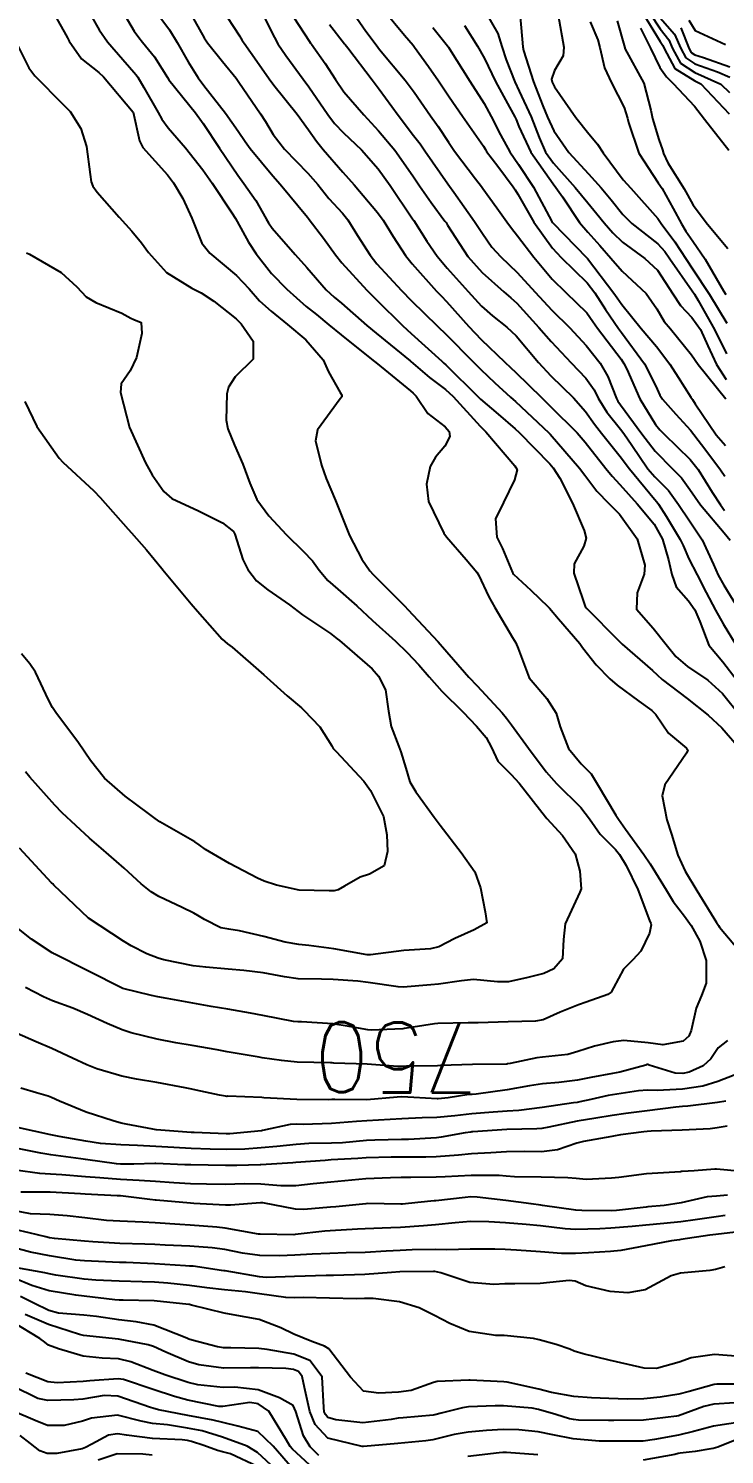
# Model space of a CAD drawing. Header units: metres. Extents: x 307586 to 320046, y 7427249 to 7434250.
# Drawn here: x 313265 to 313304.7, y 7432546.6 to 7432627.9 of the extents above; entities that cross this region are included whole.
import ezdxf
from ezdxf.enums import TextEntityAlignment as Align

# ---------------------------------------------------------------- set-up
doc = ezdxf.new("R2010")
doc.units = ezdxf.units.M
doc.header["$MEASUREMENT"] = 0
for name, color, linetype in [('Cotas', 45, 'Continuous'), ('Curvas de Nivel 1m', 11, 'Continuous'), ('Curvas de Nivel 5m', 15, 'Continuous')]:
    doc.layers.add(name, color=color, linetype=linetype)
doc.styles.add('Style-STANDARD', font='STANDARD.shx')

msp = doc.modelspace()

# ---------------------------------------------------------------- linework, layer by layer
at = {"layer": 'Curvas de Nivel 1m', "flags": 128}
for points, elevation in [([(313266.22, 7432629.219), (313267.058, 7432627.749), (313267.254, 7432627.406), (313267.354, 7432627.205), (313268.04, 7432626.192), (313269.035, 7432625.411), (313269.296, 7432625.177), (313271.003, 7432623.16), (313271.355, 7432621.523), (313271.553, 7432621.151), (313272.96, 7432619.575), (313273.301, 7432619.127), (313273.836, 7432618.229), (313274.347, 7432617.116), (313274.919, 7432615.685), (313275.375, 7432615.105), (313276.894, 7432613.845), (313277.614, 7432613.079), (313278.207, 7432612.4), (313278.87, 7432611.809), (313279.802, 7432611.051), (313280.85, 7432610.173), (313281.843, 7432609.025), (313282.142, 7432608.336), (313282.814, 7432607.159), (313282.905, 7432607.009), (313282.899, 7432606.922), (313282.811, 7432606.809), (313281.513, 7432605.029), (313281.404, 7432604.41), (313281.732, 7432603.025), (313281.999, 7432602.265), (313282.541, 7432601.013), (313282.736, 7432600.538), (313283.347, 7432599.004), (313284.034, 7432597.663), (313284.503, 7432596.992), (313284.691, 7432596.779), (313286.486, 7432594.972), (313286.67, 7432594.78), (313288.388, 7432592.944), (313288.507, 7432592.808), (313288.64, 7432592.656), (313290.153, 7432590.925), (313290.616, 7432590.426), (313292.039, 7432588.898), (313292.292, 7432588.596), (313292.586, 7432588.206), (313293.548, 7432586.88), (313294.559, 7432585.516), (313295.143, 7432584.864), (313296.533, 7432583.493), (313297.033, 7432582.842), (313297.642, 7432581.961), (313298.506, 7432581.089), (313298.737, 7432580.818), (313299.119, 7432580.188), (313299.782, 7432578.807), (313300.455, 7432577.039), (313300.526, 7432576.872), (313300.542, 7432576.799), (313300.448, 7432576.319), (313299.955, 7432575.287), (313299.504, 7432574.809), (313298.974, 7432574.265), (313298.409, 7432573.202), (313298.265, 7432572.961), (313298.078, 7432572.823), (313296.843, 7432572.391), (313296.397, 7432572.242), (313295.353, 7432571.816), (313294.388, 7432571.386), (313293.958, 7432571.303), (313292.387, 7432571.27), (313290.671, 7432571.201), (313290.386, 7432571.198), (313290.11, 7432571.198), (313288.385, 7432571.163), (313288.182, 7432571.145), (313286.965, 7432570.954), (313286.463, 7432570.877), (313286.382, 7432570.869), (313284.574, 7432570.793), (313284.38, 7432570.808), (313283.32, 7432571.001), (313282.384, 7432571.152), (313280.603, 7432571.255), (313280.385, 7432571.256), (313280.143, 7432571.285), (313278.389, 7432571.628), (313277.697, 7432571.76), (313276.392, 7432571.993), (313275.446, 7432572.147), (313274.395, 7432572.32), (313272.935, 7432572.587), (313272.399, 7432572.692), (313272.036, 7432572.772), (313270.403, 7432573.16), (313268.418, 7432574.167), (313266.488, 7432575.143), (313266.433, 7432575.173), (313266.378, 7432575.201), (313265.198, 7432575.976), (313264.446, 7432576.578)], 751), ([(313270.232, 7432629.168), (313271.059, 7432627.769), (313271.315, 7432627.416), (313271.538, 7432627.153), (313272.207, 7432626.305), (313272.951, 7432625.131), (313273.031, 7432625.009), (313274.548, 7432623.115), (313274.997, 7432622.504), (313275.928, 7432621.101), (313276.96, 7432619.562), (313277.319, 7432619.085), (313277.992, 7432618.123), (313278.587, 7432617.065), (313278.71, 7432616.843), (313278.928, 7432616.533), (313280.246, 7432615.047), (313280.902, 7432614.292), (313282.006, 7432613.023), (313282.462, 7432612.6), (313282.875, 7432612.254), (313284.331, 7432610.995), (313284.856, 7432610.558), (313286.794, 7432608.97), (313286.833, 7432608.935), (313287.895, 7432608.025), (313288.817, 7432607.342), (313289.261, 7432606.936), (313290.796, 7432605.236), (313290.957, 7432605.08), (313291.125, 7432604.915), (313292.764, 7432602.987), (313292.837, 7432602.889), (313292.899, 7432602.751), (313292.756, 7432602.178), (313292.118, 7432600.899), (313291.674, 7432599.96), (313291.749, 7432598.904), (313292.073, 7432598.265), (313292.637, 7432596.891), (313292.653, 7432596.851), (313292.692, 7432596.807), (313293.683, 7432595.88), (313294.674, 7432594.942), (313294.743, 7432594.869), (313295.27, 7432594.258), (313296.474, 7432592.852), (313296.641, 7432592.624), (313297.412, 7432591.62), (313298.185, 7432590.827), (313298.618, 7432590.464), (313299.851, 7432589.561), (313300.596, 7432589.026), (313300.814, 7432588.797), (313301.535, 7432587.739), (313302.574, 7432586.868), (313302.633, 7432586.769), (313302.571, 7432586.594), (313301.328, 7432584.788), (313301.169, 7432584.165), (313301.438, 7432582.786), (313301.701, 7432581.968), (313302.062, 7432580.777), (313302.489, 7432579.855), (313303.158, 7432578.763), (313304.28, 7432576.927), (313304.391, 7432576.751), (313304.452, 7432576.667), (313306.078, 7432574.734)], 749), ([(313272.527, 7432628.598), (313273.06, 7432627.848), (313273.506, 7432627.125), (313274.135, 7432626.026), (313274.698, 7432625.113), (313275.026, 7432624.67), (313276.262, 7432623.097), (313276.993, 7432622.066), (313277.385, 7432621.483), (313277.675, 7432621.08), (313278.96, 7432619.534), (313279.376, 7432619.056), (313280.934, 7432617.174), (313280.993, 7432617.098), (313281.045, 7432617.038), (313281.861, 7432615.964), (313282.544, 7432615.016), (313282.906, 7432614.561), (313284.334, 7432612.995), (313284.878, 7432612.451), (313286.38, 7432610.975), (313286.856, 7432610.534), (313288.599, 7432608.944), (313288.725, 7432608.835), (313288.831, 7432608.744), (313290.679, 7432606.921), (313290.812, 7432606.793), (313291.823, 7432605.924), (313292.795, 7432605.1), (313293.02, 7432604.888), (313294.766, 7432603.095), (313294.956, 7432602.868), (313295.334, 7432602.287), (313296.053, 7432600.857), (313296.72, 7432599.299), (313296.836, 7432598.848), (313296.708, 7432598.404), (313296.157, 7432597.397), (313296.128, 7432596.856), (313296.677, 7432595.307), (313296.789, 7432594.963), (313296.87, 7432594.847), (313298.646, 7432593.048), (313298.904, 7432592.817), (313300.628, 7432591.297), (313300.883, 7432591.053), (313301.174, 7432590.792), (313302.607, 7432589.712), (313303.801, 7432588.758), (313304.586, 7432588.044), (313305.708, 7432586.739)], 748), ([(313274.074, 7432629.12), (313275.056, 7432627.391), (313275.241, 7432627.108), (313276.091, 7432626.051), (313276.866, 7432625.092), (313277.03, 7432624.868), (313278.254, 7432623.071), (313278.548, 7432622.616), (313278.991, 7432621.89), (313279.633, 7432621.053), (313280.962, 7432619.677), (313281.528, 7432619.031), (313282.164, 7432618.241), (313282.937, 7432617.394), (313283.249, 7432617.007), (313283.797, 7432616.128), (313284.515, 7432614.994), (313284.906, 7432614.506), (313286.31, 7432612.976), (313286.877, 7432612.395), (313287.597, 7432611.686), (313288.367, 7432610.947), (313288.856, 7432610.468), (313290.37, 7432608.925), (313290.828, 7432608.471), (313291.632, 7432607.719), (313292.533, 7432606.894), (313292.684, 7432606.764), (313292.811, 7432606.649), (313294.708, 7432604.871), (313294.792, 7432604.784), (313296.467, 7432602.853), (313296.759, 7432602.458), (313297.452, 7432601.541), (313298.135, 7432600.829), (313298.734, 7432600.216), (313299.748, 7432598.81), (313300.187, 7432597.316), (313300.147, 7432596.805), (313299.758, 7432595.733), (313299.707, 7432594.81), (313300.657, 7432593.72), (313301.401, 7432592.789), (313301.954, 7432592.098), (313302.63, 7432591.526), (313303.776, 7432590.758), (313304.612, 7432590.001), (313305.628, 7432588.74)], 747), ([(313276.026, 7432629.1), (313277.057, 7432627.515), (313277.217, 7432627.25), (313277.325, 7432627.086), (313278.044, 7432626.076), (313278.757, 7432625.064), (313279.027, 7432624.697), (313280.349, 7432623.047), (313280.994, 7432622.149), (313281.452, 7432621.498), (313281.835, 7432621.027), (313282.964, 7432619.741), (313283.602, 7432619.004), (313284.937, 7432617.434), (313285.258, 7432616.987), (313285.833, 7432616.072), (313286.532, 7432614.974), (313286.906, 7432614.501), (313288.31, 7432612.949), (313288.593, 7432612.657), (313288.877, 7432612.361), (313290.149, 7432610.927), (313290.852, 7432610.191), (313292.197, 7432608.9), (313292.528, 7432608.592), (313292.827, 7432608.307), (313294.292, 7432606.875), (313294.808, 7432606.372), (313296.325, 7432604.855), (313296.785, 7432604.338), (313297.964, 7432602.832), (313298.325, 7432602.393), (313298.754, 7432601.924), (313299.748, 7432600.81), (313300.726, 7432599.661), (313301.205, 7432598.793), (313301.537, 7432597.623), (313301.733, 7432596.784), (313301.983, 7432596.078), (313302.678, 7432595.272), (313303.043, 7432594.766), (313303.323, 7432594.103), (313303.837, 7432592.758), (313304.633, 7432591.799), (313305.459, 7432590.742)], 746), ([(313279.838, 7432629.052), (313281.054, 7432627.191), (313281.118, 7432627.103), (313281.163, 7432627.038), (313281.942, 7432625.926), (313282.541, 7432625.017), (313283.023, 7432624.325), (313284.157, 7432622.998), (313284.994, 7432622.101), (313285.921, 7432620.981), (313286.961, 7432619.516), (313287.341, 7432618.964), (313288.001, 7432618.012), (313288.786, 7432616.942), (313288.846, 7432616.855), (313288.931, 7432616.714), (313290.095, 7432614.928), (313290.899, 7432614.008), (313292.142, 7432612.901), (313292.55, 7432612.566), (313292.877, 7432612.269), (313294.146, 7432610.877), (313294.851, 7432610.068), (313295.989, 7432608.858), (313296.824, 7432607.978), (313297.291, 7432607.316), (313297.531, 7432606.839), (313298.012, 7432606.039), (313298.795, 7432605.075), (313298.994, 7432604.818), (313299.439, 7432604.157), (313300.361, 7432602.804), (313300.758, 7432602.352), (313301.534, 7432601.572), (313302.114, 7432600.779), (313302.729, 7432599.853), (313303.453, 7432598.763), (313304.109, 7432597.346), (313304.372, 7432596.753), (313304.687, 7432596.18), (313305.566, 7432594.741)], 744), ([(313283.407, 7432629.007), (313284.279, 7432627.78), (313284.851, 7432626.992), (313285.05, 7432626.74), (313286.523, 7432624.975), (313287.023, 7432624.295), (313287.956, 7432622.956), (313288.393, 7432622.345), (313288.988, 7432621.449), (313289.338, 7432620.936), (313290.533, 7432619.351), (313290.861, 7432618.921), (313290.952, 7432618.795), (313291.735, 7432617.703), (313292.311, 7432616.899), (313292.578, 7432616.544), (313292.925, 7432616.102), (313293.856, 7432614.881), (313294.894, 7432613.636), (313295.685, 7432612.862), (313296.871, 7432611.701), (313297.23, 7432611.208), (313297.479, 7432610.841), (313298.837, 7432609.062), (313298.999, 7432608.818), (313299.152, 7432608.494), (313299.908, 7432606.809), (313300.798, 7432605.346), (313301.041, 7432605.042), (313301.29, 7432604.793), (313302.771, 7432603.336), (313303.229, 7432602.765), (313304.023, 7432601.484), (313304.503, 7432600.752), (313304.738, 7432600.427)], 742), ([(313285.274, 7432628.988), (313286.482, 7432627.553), (313286.968, 7432626.971), (313287.052, 7432626.862), (313287.855, 7432625.772), (313288.408, 7432624.949), (313289.019, 7432624.04), (313289.79, 7432622.932), (313290.986, 7432621.211), (313291.094, 7432621.028), (313291.163, 7432620.917), (313291.807, 7432620.071), (313292.677, 7432618.894), (313292.794, 7432618.735), (313292.949, 7432618.473), (313293.848, 7432616.881), (313294.918, 7432615.404), (313295.418, 7432614.865), (313296.891, 7432613.413), (313297.341, 7432612.843), (313297.939, 7432611.899), (313298.678, 7432610.823), (313298.859, 7432610.585), (313300.172, 7432608.807), (313300.82, 7432607.534), (313301.04, 7432607.021), (313301.192, 7432606.794), (313301.955, 7432605.933), (313302.795, 7432605.012), (313302.989, 7432604.768), (313303.663, 7432603.878), (313304.499, 7432602.753), (313304.759, 7432602.393)], 741), ([(313291.073, 7432628.893), (313291.793, 7432627.642), (313292.038, 7432626.905), (313292.28, 7432626.136), (313292.776, 7432624.894), (313293.025, 7432624.355), (313293.708, 7432622.883), (313294.154, 7432621.715), (313294.524, 7432620.875), (313294.974, 7432620.247), (313296.222, 7432618.857), (313296.944, 7432617.981), (313297.449, 7432617.353), (313297.876, 7432616.836), (313298.368, 7432616.27), (313298.922, 7432615.744), (313300.19, 7432614.807), (313300.903, 7432614.139), (313301.782, 7432612.787), (313302.222, 7432612.126), (313302.87, 7432611.452), (313303.359, 7432610.765), (313303.79, 7432609.819), (313304.276, 7432608.756), (313304.825, 7432607.912)], 738), ([(313293.07, 7432628.609), (313293.224, 7432626.888), (313293.266, 7432626.673), (313293.842, 7432624.882), (313294.371, 7432623.517), (313294.64, 7432622.874), (313294.995, 7432622.099), (313295.847, 7432620.861), (313296.965, 7432619.634), (313297.692, 7432618.839), (313298.274, 7432618.158), (313298.938, 7432617.327), (313299.455, 7432616.815), (313300.921, 7432615.64), (313301.325, 7432615.202), (313301.609, 7432614.79), (313302.886, 7432612.966), (313303.017, 7432612.769), (313303.232, 7432612.414), (313304.169, 7432610.757), (313304.842, 7432609.373)], 737), ([(313295.25, 7432628.69), (313295.567, 7432626.865), (313295.534, 7432626.38), (313295.039, 7432625.526), (313294.869, 7432625.037), (313294.897, 7432624.871), (313295.029, 7432624.598), (313296.242, 7432622.858), (313296.994, 7432621.927), (313297.48, 7432621.334), (313297.817, 7432620.837), (313298.96, 7432619.306), (313299.385, 7432618.816), (313300.936, 7432617.082), (313301.047, 7432616.912), (313301.126, 7432616.797), (313301.9, 7432615.763), (313302.537, 7432614.776), (313302.905, 7432614.214), (313303.869, 7432612.76), (313304.867, 7432611.113)], 736), ([(313300.068, 7432628.81), (313301.057, 7432627.193), (313301.222, 7432626.965), (313301.298, 7432626.796), (313301.903, 7432625.648), (313303.035, 7432624.954), (313303.389, 7432624.766), (313305.008, 7432623.058)], 732), ([(313300.474, 7432628.806), (313301.064, 7432627.905), (313301.556, 7432627.29), (313301.774, 7432626.789), (313302.215, 7432625.953), (313303.039, 7432625.422), (313304.53, 7432624.755), (313305.026, 7432624.283)], 731), ([(313282.194, 7432628.153), (313283.053, 7432627.059), (313283.09, 7432627.01), (313283.235, 7432626.824), (313284.638, 7432624.994), (313285.025, 7432624.474), (313286.11, 7432622.979), (313286.992, 7432621.831), (313287.369, 7432621.347), (313287.641, 7432620.96), (313288.955, 7432619.06), (313289.039, 7432618.939), (313289.289, 7432618.597), (313290.471, 7432616.925), (313290.926, 7432616.229), (313291.46, 7432615.454), (313291.975, 7432614.904), (313292.9, 7432614.007), (313293.927, 7432612.88), (313294.873, 7432611.862), (313295.901, 7432610.86), (313296.848, 7432609.845), (313297.634, 7432608.838), (313298.074, 7432608.08), (313298.567, 7432606.824), (313298.654, 7432606.665), (313298.809, 7432606.453), (313300.012, 7432604.808), (313300.778, 7432603.813), (313301.791, 7432602.785), (313302.276, 7432602.295), (313302.752, 7432601.629), (313303.357, 7432600.764), (313304.719, 7432599.151), (313305.055, 7432598.747)], 743), ([(313289.9, 7432628.096), (313290.635, 7432626.924), (313291.046, 7432626.214), (313291.46, 7432625.336), (313291.664, 7432624.911), (313292.466, 7432623.443), (313292.763, 7432622.894), (313292.842, 7432622.734), (313292.997, 7432622.345), (313293.687, 7432620.883), (313294.956, 7432619.065), (313295.107, 7432618.868), (313295.494, 7432618.318), (313296.467, 7432616.855), (313296.927, 7432616.304), (313297.629, 7432615.549), (313298.239, 7432614.83), (313298.902, 7432614.093), (313300.267, 7432612.806), (313300.874, 7432611.937), (313301.295, 7432611.221), (313301.659, 7432610.788), (313302.841, 7432609.321), (313303.225, 7432608.766), (313304.813, 7432606.808)], 739), ([(313298.614, 7432628.372), (313299.04, 7432626.82), (313299.053, 7432626.795), (313300.123, 7432624.809), (313300.536, 7432623.279), (313300.629, 7432622.804), (313300.991, 7432621.595), (313301.204, 7432621.016), (313301.261, 7432620.796), (313301.5, 7432620.267), (313302.432, 7432618.778), (313302.618, 7432618.443), (313302.944, 7432617.85), (313303.759, 7432616.762), (313304.919, 7432615.384)], 734), ([(313299.933, 7432627.943), (313300.502, 7432626.806), (313301.042, 7432625.713), (313301.425, 7432625.182), (313301.804, 7432624.788), (313303.014, 7432623.498), (313303.6, 7432622.764), (313304.985, 7432620.996)], 733), ([(313302.251, 7432627.969), (313302.72, 7432626.775), (313302.836, 7432626.558), (313303.049, 7432626.419), (313303.542, 7432626.271), (313305.043, 7432625.738)], 729), ([(313302.703, 7432628.41), (313303.063, 7432627.817), (313304.782, 7432627.026)], 728), ([(313264.255, 7432627.238), (313265.038, 7432625.694), (313265.377, 7432625.227), (313267.009, 7432623.604), (313267.397, 7432623.204), (313268.018, 7432622.219), (313268.329, 7432621.19), (313268.546, 7432619.6), (313268.601, 7432619.185), (313268.698, 7432618.932), (313268.947, 7432618.598), (313270.194, 7432617.167), (313270.925, 7432616.376), (313271.476, 7432615.709), (313271.879, 7432615.146), (313272.896, 7432614.013), (313274.334, 7432613.115), (313274.88, 7432612.846), (313275.604, 7432612.374), (313276.866, 7432611.374), (313277.014, 7432611.237), (313277.152, 7432611.086), (313277.833, 7432610.09), (313277.837, 7432609.075), (313276.823, 7432608.066), (313276.433, 7432607.477), (313276.347, 7432607.095), (313276.298, 7432605.595), (313276.389, 7432605.094), (313276.779, 7432604.16), (313277.255, 7432603.083), (313277.661, 7432601.985), (313278.05, 7432601.07), (313278.729, 7432600.121), (313279.747, 7432599.05), (313280.704, 7432598.107), (313281.227, 7432597.561), (313281.614, 7432597.026), (313282.103, 7432596.435), (313282.682, 7432595.94), (313283.758, 7432594.999), (313284.66, 7432594.157), (313285.968, 7432592.977), (313286.637, 7432592.341), (313287.296, 7432591.626), (313287.875, 7432590.951), (313288.611, 7432590.127), (313289.817, 7432588.928), (313290.585, 7432588.14), (313291.143, 7432587.476), (313291.448, 7432586.907), (313291.796, 7432586.133), (313292.558, 7432585.367), (313293.022, 7432584.885), (313294.524, 7432582.963), (313294.606, 7432582.869), (313295.488, 7432581.885), (313296.205, 7432580.853), (313296.488, 7432579.85), (313296.551, 7432578.849), (313296.471, 7432578.657), (313295.644, 7432576.852), (313295.552, 7432575.961), (313295.482, 7432574.854), (313295, 7432574.285), (313294.42, 7432574.018), (313293.506, 7432573.789), (313292.413, 7432573.541), (313291.773, 7432573.539), (313290.414, 7432573.68), (313289.728, 7432573.612), (313288.41, 7432573.408), (313287.98, 7432573.373), (313286.407, 7432573.246), (313286.117, 7432573.255), (313284.411, 7432573.511), (313283.822, 7432573.585), (313282.413, 7432573.687), (313281.732, 7432573.701), (313280.413, 7432573.71), (313279.639, 7432573.823), (313278.418, 7432574.053), (313277.301, 7432574.19), (313276.421, 7432574.273), (313275.147, 7432574.374), (313274.423, 7432574.467), (313272.749, 7432574.806), (313272.429, 7432574.891), (313271.779, 7432575.14), (313270.89, 7432575.606), (313270.44, 7432575.875), (313268.453, 7432577.18), (313266.472, 7432579.069), (313266.405, 7432579.134), (313266.341, 7432579.202), (313264.502, 7432581.176)], 752), ([(313264.911, 7432615.135), (313265.075, 7432615.064), (313266.895, 7432614.013), (313267.781, 7432613.197), (313268.31, 7432612.621), (313268.874, 7432612.296), (313270.35, 7432611.683), (313270.865, 7432611.404), (313271.039, 7432611.331), (313271.444, 7432611.151), (313271.482, 7432610.522), (313271.187, 7432609.155), (313270.825, 7432608.407), (313270.316, 7432607.667), (313270.269, 7432607.165), (313270.793, 7432605.16), (313271.692, 7432603.146), (313272.076, 7432602.46), (313272.747, 7432601.525), (313273.202, 7432601.125), (313274.733, 7432600.42), (313276.093, 7432599.726), (313276.715, 7432599.23), (313276.805, 7432599.089), (313277.257, 7432597.64), (313277.532, 7432597.077), (313278.041, 7432596.421), (313278.681, 7432595.902), (313279.909, 7432595.048), (313280.664, 7432594.476), (313282.247, 7432593.418), (313282.644, 7432593.111), (313282.76, 7432593.009), (313284.627, 7432591.398), (313285.001, 7432590.986), (313285.392, 7432590.201), (313285.556, 7432588.98), (313285.722, 7432588.116), (313286.152, 7432586.966), (313286.275, 7432586.669), (313286.561, 7432585.741), (313286.772, 7432584.958), (313287.114, 7432584.385), (313288.175, 7432582.943), (313288.518, 7432582.487), (313289.703, 7432580.928), (313290.486, 7432579.82), (313290.814, 7432578.915), (313291.083, 7432577.535), (313291.168, 7432576.909), (313290.449, 7432576.504), (313289.35, 7432576.025), (313288.439, 7432575.549), (313287.959, 7432575.423), (313286.437, 7432575.325), (313284.537, 7432575.092), (313284.434, 7432575.078), (313284.337, 7432575.087), (313282.437, 7432575.43), (313281.024, 7432575.617), (313280.439, 7432575.678), (313279.676, 7432575.813), (313278.444, 7432576.131), (313277.059, 7432576.462), (313276.448, 7432576.544), (313275.994, 7432576.633), (313275.058, 7432577.101), (313274.685, 7432577.337), (313274.456, 7432577.467), (313273.786, 7432577.79), (313272.466, 7432578.422), (313272.02, 7432578.689), (313271.461, 7432579.145), (313270.486, 7432580.029), (313269.177, 7432581.173), (313268.509, 7432581.748), (313266.95, 7432583.196), (313266.529, 7432583.625), (313265.092, 7432585.222), (313264.852, 7432585.522)], 753), ([(313264.807, 7432606.644), (313265.266, 7432605.694), (313265.506, 7432605.219), (313266.766, 7432603.422), (313266.979, 7432603.198), (313268.747, 7432601.562), (313269.122, 7432601.176), (313270.716, 7432599.371), (313270.903, 7432599.157), (313271.753, 7432598.194), (313272.629, 7432597.131), (313272.66, 7432597.098), (313272.692, 7432597.056), (313274.3, 7432595.114), (313274.667, 7432594.69), (313276.065, 7432593.089), (313276.376, 7432592.82), (313276.638, 7432592.63), (313278.455, 7432591.062), (313278.621, 7432590.905), (313279.783, 7432589.87), (313280.595, 7432589.168), (313280.738, 7432589.038), (313281.654, 7432588.094), (313282.324, 7432587.014), (313282.411, 7432586.852), (313282.57, 7432586.681), (313284.148, 7432584.994), (313284.545, 7432584.467), (313285.271, 7432582.979), (313285.461, 7432581.924), (313285.506, 7432580.975), (313285.31, 7432580.158), (313284.483, 7432579.683), (313283.955, 7432579.521), (313283.048, 7432579.004), (313282.693, 7432578.785), (313282.47, 7432578.739), (313282.186, 7432578.73), (313280.47, 7432578.778), (313279.181, 7432579.053), (313278.476, 7432579.295), (313278.084, 7432579.459), (313276.491, 7432580.287), (313275.124, 7432581.101), (313274.76, 7432581.361), (313274.507, 7432581.538), (313273.576, 7432582.056), (313272.518, 7432582.667), (313272.244, 7432582.858), (313271.867, 7432583.14), (313270.538, 7432584.144), (313269.36, 7432585.172), (313268.563, 7432586.172), (313267.886, 7432587.187), (313266.59, 7432588.908), (313266.468, 7432589.079), (313266.388, 7432589.203), (313266.164, 7432589.642), (313265.425, 7432591.218), (313265.097, 7432591.692), (313264.633, 7432592.26)], 754), ([(313304.911, 7432570.206), (313304.368, 7432569.778), (313303.955, 7432569.158), (313303.511, 7432568.758), (313302.719, 7432568.396), (313302.348, 7432568.32), (313301.915, 7432568.343), (313300.433, 7432568.799), (313300.353, 7432568.824), (313300.328, 7432568.826), (313300.242, 7432568.801), (313298.767, 7432568.398), (313298.348, 7432568.314), (313297.099, 7432568.079), (313296.344, 7432567.937), (313295.289, 7432567.802), (313294.341, 7432567.721), (313293.599, 7432567.619), (313292.338, 7432567.388), (313290.56, 7432567.141), (313290.335, 7432567.125), (313290.146, 7432567.11), (313288.962, 7432566.934), (313288.401, 7432566.87), (313288.332, 7432566.868), (313287.018, 7432566.953), (313286.333, 7432566.986), (313286.056, 7432566.964), (313284.331, 7432566.816), (313282.509, 7432566.831), (313282.331, 7432566.833), (313282.139, 7432566.821), (313280.331, 7432566.828), (313278.454, 7432566.937), (313278.332, 7432566.941), (313276.398, 7432567.014), (313276.332, 7432567.01), (313276.268, 7432567.017), (313275.915, 7432567.086), (313274.591, 7432567.362), (313274.336, 7432567.415), (313273.958, 7432567.492), (313272.34, 7432567.797), (313271.181, 7432567.987), (313270.343, 7432568.164), (313268.929, 7432568.592), (313268.349, 7432568.814), (313267.532, 7432569.188), (313266.361, 7432569.743), (313265.464, 7432570.116), (313264.373, 7432570.591)], 749), ([(313306.216, 7432568.587), (313304.344, 7432567.854), (313303.502, 7432567.598), (313302.339, 7432567.42), (313300.898, 7432567.351), (313300.339, 7432567.359), (313299.82, 7432567.323), (313298.336, 7432567.106), (313298.097, 7432567.061), (313297.11, 7432566.832), (313296.474, 7432566.696), (313296.331, 7432566.669), (313296.123, 7432566.635), (313294.328, 7432566.383), (313292.998, 7432566.212), (313292.326, 7432566.163), (313291.536, 7432566.113), (313290.324, 7432566.012), (313289.345, 7432565.908), (313288.322, 7432565.812), (313287.49, 7432565.779), (313286.321, 7432565.731), (313284.986, 7432565.647), (313284.319, 7432565.61), (313283.74, 7432565.575), (313282.317, 7432565.462), (313280.696, 7432565.414), (313280.317, 7432565.421), (313279.959, 7432565.401), (313278.373, 7432565.059), (313278.322, 7432565.051), (313276.506, 7432564.882), (313276.31, 7432564.879), (313274.472, 7432564.947), (313274.311, 7432564.957), (313272.333, 7432565.109), (313272.313, 7432565.111), (313272.112, 7432565.133), (313270.589, 7432565.43), (313270.316, 7432565.491), (313269.86, 7432565.622), (313268.322, 7432566.102), (313266.791, 7432566.733), (313266.33, 7432566.956), (313266.155, 7432567.026), (313265.482, 7432567.213), (313264.584, 7432567.475)], 748), ([(313304.804, 7432566.743), (313304.332, 7432566.656), (313302.643, 7432566.453), (313302.33, 7432566.436), (313301.955, 7432566.402), (313300.327, 7432566.186), (313299.108, 7432566.029), (313298.324, 7432565.913), (313297.383, 7432565.769), (313296.32, 7432565.591), (313294.702, 7432565.25), (313294.316, 7432565.173), (313294.033, 7432565.155), (313292.315, 7432565.127), (313290.382, 7432564.987), (313290.314, 7432564.983), (313290.26, 7432564.974), (313289.943, 7432564.924), (313288.565, 7432564.681), (313288.309, 7432564.653), (313286.708, 7432564.555), (313286.307, 7432564.545), (313284.775, 7432564.514), (313284.305, 7432564.492), (313282.94, 7432564.367), (313282.303, 7432564.336), (313281.015, 7432564.316), (313280.301, 7432564.269), (313279.2, 7432564.15), (313278.298, 7432564.07), (313277.358, 7432564.009), (313276.296, 7432563.984), (313275.389, 7432564.001), (313274.297, 7432564.042), (313273.323, 7432564.094), (313272.298, 7432564.154), (313271.239, 7432564.205), (313270.299, 7432564.239), (313269.14, 7432564.332), (313268.302, 7432564.455), (313266.77, 7432564.731), (313266.307, 7432564.819), (313264.398, 7432565.229)], 747), ([(313304.885, 7432565.308), (313304.318, 7432565.209), (313303.908, 7432565.163), (313302.316, 7432565.091), (313300.552, 7432565.033), (313300.315, 7432565.012), (313300.129, 7432564.988), (313298.792, 7432564.815), (313298.392, 7432564.739), (313298.311, 7432564.723), (313296.698, 7432564.446), (313296.305, 7432564.333), (313295.198, 7432563.957), (313294.298, 7432563.85), (313293.308, 7432563.87), (313292.297, 7432563.846), (313291.41, 7432563.789), (313290.295, 7432563.728), (313289.556, 7432563.666), (313288.292, 7432563.553), (313287.701, 7432563.537), (313286.292, 7432563.551), (313285.713, 7432563.548), (313284.291, 7432563.499), (313283.815, 7432563.47), (313282.289, 7432563.383), (313281.941, 7432563.362), (313280.286, 7432563.232), (313280.106, 7432563.221), (313278.284, 7432563.105), (313278.238, 7432563.106), (313276.902, 7432563.074), (313276.303, 7432563.06), (313276.283, 7432563.059), (313276.262, 7432563.06), (313274.283, 7432563.101), (313273.95, 7432563.113), (313272.284, 7432563.178), (313272.234, 7432563.181), (313271.027, 7432563.149), (313270.283, 7432563.145), (313270.048, 7432563.162), (313268.286, 7432563.413), (313268.018, 7432563.452), (313266.29, 7432563.671), (313265.734, 7432563.766), (313264.295, 7432564.058)], 746), ([(313304.898, 7432561.369), (313304.269, 7432561.324), (313303.749, 7432561.275), (313302.265, 7432560.936), (313301.283, 7432560.785), (313300.354, 7432560.706), (313300.261, 7432560.698), (313298.573, 7432560.502), (313298.258, 7432560.485), (313296.593, 7432560.502), (313296.258, 7432560.525), (313294.342, 7432560.789), (313294.262, 7432560.8), (313293.694, 7432560.876), (313292.265, 7432561.074), (313290.613, 7432561.262), (313290.266, 7432561.277), (313289.938, 7432561.251), (313288.264, 7432561.054), (313288.16, 7432561.045), (313287.239, 7432560.95), (313286.36, 7432560.86), (313286.261, 7432560.857), (313284.359, 7432560.891), (313284.261, 7432560.885), (313282.555, 7432560.711), (313282.258, 7432560.683), (313280.729, 7432560.56), (313280.256, 7432560.577), (313278.385, 7432560.935), (313278.261, 7432560.945), (313276.54, 7432560.796), (313276.259, 7432560.802), (313274.458, 7432560.909), (313274.26, 7432560.924), (313272.304, 7432561.088), (313272.262, 7432561.093), (313271.948, 7432561.135), (313270.422, 7432561.315), (313270.265, 7432561.331), (313270.089, 7432561.337), (313268.265, 7432561.432), (313267.996, 7432561.452), (313266.266, 7432561.539), (313264.585, 7432561.544)], 744), ([(313304.779, 7432560.218), (313304.254, 7432560.136), (313303.051, 7432559.962), (313302.249, 7432559.857), (313301.268, 7432559.764), (313300.246, 7432559.667), (313299.468, 7432559.584), (313298.243, 7432559.485), (313297.614, 7432559.454), (313296.242, 7432559.417), (313295.637, 7432559.454), (313294.244, 7432559.619), (313293.421, 7432559.702), (313292.246, 7432559.79), (313291.293, 7432559.859), (313290.247, 7432559.868), (313289.375, 7432559.799), (313288.244, 7432559.685), (313287.565, 7432559.625), (313286.241, 7432559.53), (313285.698, 7432559.511), (313284.24, 7432559.458), (313283.8, 7432559.434), (313282.238, 7432559.341), (313281.935, 7432559.317), (313280.234, 7432559.125), (313280.154, 7432559.121), (313278.234, 7432559.145), (313278.14, 7432559.156), (313276.239, 7432559.501), (313275.77, 7432559.557), (313274.241, 7432559.664), (313273.654, 7432559.703), (313272.243, 7432559.793), (313271.543, 7432559.841), (313270.244, 7432559.887), (313269.477, 7432559.935), (313268.246, 7432560.076), (313267.238, 7432560.2), (313266.249, 7432560.269), (313265.147, 7432560.319), (313264.252, 7432560.491)], 743), ([(313305.675, 7432559.295), (313304.239, 7432559.133), (313303.902, 7432559.089), (313302.234, 7432558.844), (313302.17, 7432558.835), (313301.712, 7432558.778), (313300.23, 7432558.482), (313298.813, 7432558.228), (313298.226, 7432558.169), (313296.967, 7432558.091), (313296.225, 7432558.055), (313295.425, 7432558.052), (313294.226, 7432558.137), (313292.863, 7432558.247), (313292.227, 7432558.278), (313291.627, 7432558.299), (313290.227, 7432558.286), (313288.895, 7432558.265), (313288.226, 7432558.275), (313286.919, 7432558.26), (313286.226, 7432558.219), (313285.426, 7432558.173), (313284.224, 7432558.109), (313283.147, 7432558.078), (313282.223, 7432558.056), (313281.212, 7432558.015), (313280.222, 7432557.956), (313279.351, 7432557.919), (313278.222, 7432557.928), (313277.231, 7432558.062), (313276.225, 7432558.267), (313275.504, 7432558.369), (313274.226, 7432558.463), (313272.821, 7432558.53), (313272.227, 7432558.56), (313271.666, 7432558.577), (313270.227, 7432558.617), (313268.689, 7432558.715), (313268.229, 7432558.752), (313266.516, 7432558.911), (313266.23, 7432558.951), (313266.022, 7432558.994), (313265.057, 7432559.218), (313264.236, 7432559.417)], 742), ([(313304.757, 7432557.28), (313304.217, 7432557.131), (313303.898, 7432557.071), (313302.214, 7432556.917), (313301.694, 7432556.778), (313300.205, 7432555.976), (313299.216, 7432555.797), (313298.204, 7432555.887), (313296.828, 7432556.212), (313296.209, 7432556.468), (313295.874, 7432556.51), (313294.208, 7432556.33), (313292.774, 7432556.318), (313292.207, 7432556.313), (313291.577, 7432556.27), (313290.208, 7432556.402), (313288.551, 7432556.937), (313288.214, 7432557.024), (313288.127, 7432557.027), (313286.213, 7432557.002), (313285.732, 7432556.967), (313284.211, 7432556.841), (313282.421, 7432556.797), (313282.211, 7432556.802), (313281.999, 7432556.801), (313280.21, 7432556.734), (313278.588, 7432556.677), (313278.209, 7432556.709), (313276.236, 7432557.056), (313276.213, 7432557.059), (313276.194, 7432557.061), (313276.036, 7432557.083), (313274.425, 7432557.317), (313274.215, 7432557.333), (313273.976, 7432557.352), (313272.216, 7432557.463), (313270.588, 7432557.526), (313270.217, 7432557.539), (313269.825, 7432557.556), (313268.217, 7432557.621), (313267.733, 7432557.669), (313266.22, 7432557.916), (313265.134, 7432558.128), (313264.224, 7432558.366)], 741), ([(313306.141, 7432550.588), (313304.289, 7432550.6), (313304.14, 7432550.58), (313302.722, 7432550.176), (313302.132, 7432550.025), (313301.067, 7432549.848), (313300.127, 7432549.748), (313299.2, 7432549.736), (313298.127, 7432549.782), (313297.15, 7432549.807), (313296.129, 7432549.881), (313294.864, 7432550.127), (313294.134, 7432550.307), (313292.325, 7432550.703), (313292.14, 7432550.723), (313290.231, 7432550.829), (313290.142, 7432550.827), (313288.336, 7432550.742), (313288.139, 7432550.697), (313286.857, 7432550.228), (313286.131, 7432550.144), (313285.018, 7432550.089), (313284.131, 7432550.195), (313283.388, 7432550.998), (313282.159, 7432552.605), (313281.915, 7432552.768), (313281.185, 7432553.025), (313280.169, 7432553.437), (313279.414, 7432553.808), (313278.181, 7432554.279), (313276.709, 7432554.551), (313276.186, 7432554.636), (313274.329, 7432555.108), (313274.212, 7432555.129), (313274.193, 7432555.131), (313274.17, 7432555.134), (313272.195, 7432555.348), (313270.426, 7432555.387), (313270.195, 7432555.385), (313269.953, 7432555.405), (313268.197, 7432555.619), (313267.716, 7432555.666), (313266.2, 7432555.909), (313265.21, 7432556.222), (313264.207, 7432556.646)], 739), ([(313305.321, 7432549.537), (313304.124, 7432549.46), (313303.55, 7432549.327), (313302.113, 7432548.796), (313302.094, 7432548.789), (313301.99, 7432548.772), (313300.11, 7432548.544), (313298.41, 7432548.517), (313298.11, 7432548.523), (313296.4, 7432548.547), (313296.11, 7432548.569), (313295.883, 7432548.615), (313295.117, 7432548.855), (313294.117, 7432549.157), (313293.766, 7432549.226), (313292.12, 7432549.353), (313291.653, 7432549.364), (313290.119, 7432549.294), (313289.793, 7432549.248), (313288.564, 7432548.935), (313288.205, 7432548.847), (313288.112, 7432548.833), (313286.396, 7432548.672), (313286.11, 7432548.645), (313285.722, 7432548.579), (313284.107, 7432548.379), (313282.561, 7432548.553), (313282.11, 7432548.701), (313281.96, 7432548.861), (313281.9, 7432549.013), (313281.867, 7432549.263), (313281.776, 7432551.015), (313281.071, 7432551.945), (313280.156, 7432552.304), (313278.634, 7432552.579), (313278.159, 7432552.627), (313276.573, 7432552.662), (313276.159, 7432552.674), (313275.801, 7432552.727), (313274.357, 7432553.107), (313274.164, 7432553.166), (313274.066, 7432553.209), (313272.175, 7432553.965), (313271.17, 7432554.153), (313270.18, 7432554.267), (313268.901, 7432554.454), (313268.183, 7432554.522), (313266.729, 7432554.651), (313266.187, 7432554.802), (313265.325, 7432555.213), (313264.565, 7432555.593)], 738), ([(313305.852, 7432548.466), (313304.107, 7432548.197), (313302.968, 7432547.897), (313302.102, 7432547.692), (313300.748, 7432547.438), (313300.098, 7432547.35), (313299.57, 7432547.333), (313298.098, 7432547.336), (313297.575, 7432547.348), (313296.099, 7432547.479), (313294.939, 7432547.696), (313294.103, 7432547.876), (313292.99, 7432547.996), (313292.104, 7432548.001), (313291.152, 7432547.953), (313290.102, 7432547.859), (313289.316, 7432547.713), (313288.098, 7432547.416), (313287.689, 7432547.352), (313286.095, 7432547.214), (313284.134, 7432547.03), (313284.093, 7432547.032), (313284.054, 7432547.029), (313282.098, 7432547.505), (313281.372, 7432548.288), (313281.079, 7432549.026), (313280.763, 7432550.401), (313280.642, 7432551.033), (313280.427, 7432551.317), (313280.147, 7432551.426), (313279.706, 7432551.486), (313278.148, 7432551.528), (313277.694, 7432551.518), (313276.147, 7432551.513), (313274.74, 7432551.692), (313274.151, 7432551.871), (313272.851, 7432552.428), (313272.159, 7432552.737), (313271.858, 7432552.833), (313270.163, 7432553.16), (313268.166, 7432553.369), (313267.931, 7432553.418), (313266.175, 7432553.992), (313264.844, 7432554.559)], 737), ([(313281.598, 7432546.527), (313281.1, 7432547.025), (313280.722, 7432547.653), (313280.276, 7432549.038), (313280.118, 7432549.378), (313279.354, 7432549.818), (313278.131, 7432550.274), (313276.793, 7432550.414), (313276.133, 7432550.397), (313274.68, 7432550.557), (313274.136, 7432550.681), (313272.799, 7432551.123), (313272.145, 7432551.381), (313270.871, 7432551.87), (313270.152, 7432552.032), (313269.235, 7432552.086), (313268.153, 7432552.185), (313266.745, 7432552.606), (313266.159, 7432552.816), (313265.953, 7432552.995), (313265.678, 7432553.207), (313264.176, 7432554.108)], 736), ([(313280.08, 7432545.777), (313278.981, 7432547.051), (313278.101, 7432547.903), (313276.977, 7432548.198), (313276.106, 7432548.404), (313275.566, 7432548.547), (313274.11, 7432548.805), (313272.446, 7432549.127), (313272.114, 7432549.218), (313271.986, 7432549.261), (313270.124, 7432549.901), (313269.347, 7432549.945), (313268.121, 7432549.747), (313267.614, 7432549.691), (313266.12, 7432549.664), (313265.557, 7432549.773), (313264.132, 7432550.487)], 734), ([(313279.868, 7432545.042), (313278.089, 7432546.702), (313277.502, 7432547.066), (313276.098, 7432547.572), (313274.927, 7432547.923), (313274.103, 7432548.093), (313272.956, 7432548.269), (313272.105, 7432548.344), (313271.446, 7432548.479), (313270.11, 7432548.825), (313268.621, 7432548.662), (313268.106, 7432548.49), (313267.067, 7432548.227), (313266.103, 7432548.242), (313265.408, 7432548.512), (313264.111, 7432549.08)], 733), ([(313278.081, 7432545.893), (313276.55, 7432546.613), (313276.089, 7432546.732), (313275.811, 7432546.805), (313275.021, 7432547.096), (313274.321, 7432547.332), (313274.096, 7432547.379), (313273.792, 7432547.417), (313272.097, 7432547.491), (313270.624, 7432547.678), (313270.099, 7432547.764), (313269.584, 7432547.679), (313268.632, 7432547.175), (313268.28, 7432546.989), (313268.09, 7432546.912), (313266.647, 7432546.635), (313266.087, 7432546.644), (313265.677, 7432546.794), (313265.131, 7432547.214), (313264.547, 7432547.673)], 732), ([(313306.103, 7432547.695), (313304.352, 7432547.002), (313304.095, 7432546.926), (313303.948, 7432546.898), (313303.052, 7432546.76), (313302.21, 7432546.651), (313302.092, 7432546.629), (313301.902, 7432546.584), (313300.088, 7432546.265)], 736), ([(313272.087, 7432546.535), (313271.555, 7432546.605), (313270.087, 7432546.612), (313269, 7432546.254)], 731), ([(313294.09, 7432546.564), (313292.289, 7432546.69), (313292.091, 7432546.692), (313291.878, 7432546.681), (313290.088, 7432546.463)], 736)]:
    msp.add_lwpolyline(points, dxfattribs=dict(at, elevation=elevation))
at = {"layer": 'Curvas de Nivel 5m', "flags": 128}
for points, elevation in [([(313268.578, 7432628.697), (313269.06, 7432627.846), (313269.531, 7432627.175), (313271.036, 7432625.447), (313271.167, 7432625.291), (313271.254, 7432625.157), (313271.605, 7432624.571), (313272.415, 7432623.139), (313272.623, 7432622.76), (313272.994, 7432622.266), (313273.99, 7432621.12), (313274.964, 7432619.866), (313275.495, 7432619.105), (313276.622, 7432617.407), (313276.827, 7432617.091), (313276.931, 7432616.913), (313277.583, 7432615.744), (313278.02, 7432615.073), (313278.896, 7432613.96), (313279.762, 7432613.051), (313280.873, 7432612.077), (313281.447, 7432611.61), (313282.165, 7432611.02), (313282.855, 7432610.458), (313284.686, 7432608.991), (313284.832, 7432608.875), (313285.363, 7432608.449), (313286.816, 7432607.261), (313286.98, 7432607.133), (313287.145, 7432606.965), (313287.816, 7432605.968), (313288.796, 7432605.2), (313289.027, 7432604.938), (313289.069, 7432604.657), (313288.78, 7432604.097), (313288.243, 7432603.476), (313287.935, 7432602.952), (313287.739, 7432601.941), (313287.841, 7432600.954), (313288.716, 7432599.143), (313288.87, 7432598.938), (313289.986, 7432597.641), (313290.606, 7432596.921), (313290.691, 7432596.764), (313291.282, 7432595.514), (313291.621, 7432594.906), (313292.647, 7432593.183), (313292.823, 7432592.888), (313292.965, 7432592.562), (313293.591, 7432590.88), (313294.606, 7432589.717), (313295.134, 7432588.865), (313295.362, 7432588.086), (313295.834, 7432586.857), (313296.564, 7432585.978), (313297.135, 7432585.418), (313297.47, 7432584.836), (313298.526, 7432583.047), (313298.683, 7432582.818), (313299.076, 7432582.255), (313300.132, 7432580.804), (313300.495, 7432580.28), (313301.412, 7432578.786), (313301.811, 7432578.124), (313302.458, 7432577.283), (313302.832, 7432576.766), (313303.332, 7432575.873), (313303.695, 7432574.757), (313303.695, 7432573.476), (313303.422, 7432572.76), (313303.11, 7432572.049), (313302.84, 7432570.765), (313302.701, 7432570.444), (313302.374, 7432570.163), (313301.207, 7432569.951), (313300.372, 7432570.067), (313298.996, 7432570.191), (313298.372, 7432570.121), (313297.318, 7432569.881), (313296.364, 7432569.566), (313295.803, 7432569.406), (313294.359, 7432569.252), (313294.019, 7432569.213), (313292.503, 7432568.888), (313292.378, 7432568.865), (313292.353, 7432568.863), (313292.32, 7432568.857), (313290.352, 7432568.824), (313288.524, 7432568.766), (313288.351, 7432568.755), (313286.582, 7432568.727), (313286.35, 7432568.716), (313286.104, 7432568.717), (313284.352, 7432568.852), (313282.446, 7432568.915), (313282.352, 7432568.919), (313282.259, 7432568.918), (313280.352, 7432568.965), (313279.454, 7432569.049), (313278.355, 7432569.21), (313278.176, 7432569.241), (313276.36, 7432569.557), (313275.79, 7432569.66), (313274.365, 7432569.908), (313273.429, 7432570.057), (313272.37, 7432570.278), (313270.891, 7432570.637), (313270.378, 7432570.799), (313269.51, 7432571.169), (313268.388, 7432571.687), (313267.546, 7432572.034), (313266.396, 7432572.46), (313265.875, 7432572.685), (313264.86, 7432573.223)], 750), ([(313301.07, 7432628.531), (313301.887, 7432627.613), (313302.251, 7432626.782), (313302.523, 7432626.253), (313303.044, 7432625.92), (313304.343, 7432625.454), (313305.037, 7432625.161)], 730), ([(313278.504, 7432628.506), (313279.056, 7432627.411), (313279.254, 7432627.058), (313279.707, 7432626.393), (313280.702, 7432625.043), (313281.026, 7432624.601), (313282.107, 7432623.023), (313282.485, 7432622.505), (313282.993, 7432621.97), (313284.016, 7432621), (313284.967, 7432619.928), (313285.654, 7432618.983), (313286.934, 7432617.069), (313286.974, 7432617.01), (313287.002, 7432616.969), (313287.757, 7432615.793), (313288.332, 7432614.949), (313288.903, 7432614.257), (313290.1, 7432612.928), (313290.875, 7432612.084), (313291.489, 7432611.53), (313292.324, 7432610.898), (313292.855, 7432610.391), (313294.118, 7432608.877), (313294.825, 7432608.12), (313296.121, 7432606.857), (313296.805, 7432606.076), (313297.321, 7432605.365), (313297.724, 7432604.836), (313298.773, 7432603.522), (313299.317, 7432602.814), (313300.746, 7432601.074), (313300.876, 7432600.929), (313300.971, 7432600.797), (313301.404, 7432600.119), (313302.199, 7432598.778), (313302.366, 7432598.432), (313302.702, 7432597.682), (313303.175, 7432596.765), (313303.688, 7432595.755), (313304.213, 7432594.755), (313304.661, 7432593.961), (313305.396, 7432592.742)], 745), ([(313288.087, 7432627.978), (313288.937, 7432626.942), (313288.984, 7432626.873), (313289.051, 7432626.769), (313290.209, 7432624.928), (313291.014, 7432623.646), (313291.425, 7432622.914), (313291.955, 7432621.868), (313292.48, 7432620.898), (313292.972, 7432620.173), (313293.845, 7432618.881), (313294.891, 7432616.913), (313294.912, 7432616.87), (313294.933, 7432616.845), (313296.883, 7432614.85), (313296.912, 7432614.818), (313298.426, 7432612.827), (313298.613, 7432612.557), (313298.877, 7432612.189), (313299.983, 7432610.809), (313300.848, 7432609.785), (313301.609, 7432608.788), (313302.082, 7432608.037), (313302.814, 7432606.898), (313302.9, 7432606.769), (313303.068, 7432606.51), (313304.263, 7432604.755), (313304.784, 7432604.143)], 740), ([(313297.068, 7432628.308), (313297.506, 7432627.292), (313297.618, 7432626.842), (313297.884, 7432625.68), (313298.293, 7432624.831), (313299.012, 7432623.421), (313299.203, 7432622.818), (313299.258, 7432622.559), (313299.843, 7432620.811), (313300.958, 7432619.119), (313301.182, 7432618.797), (313301.812, 7432617.657), (313302.278, 7432616.78), (313302.523, 7432616.37), (313302.923, 7432615.79), (313303.623, 7432614.763), (313304.682, 7432612.956), (313304.806, 7432612.751)], 735), ([(313305.721, 7432562.728), (313304.284, 7432562.851), (313304.185, 7432562.851), (313302.997, 7432562.763), (313302.327, 7432562.725), (313302.282, 7432562.719), (313302.224, 7432562.712), (313300.281, 7432562.591), (313298.702, 7432562.392), (313298.278, 7432562.337), (313296.834, 7432562.278), (313296.278, 7432562.319), (313295.796, 7432562.365), (313294.278, 7432562.393), (313292.747, 7432562.417), (313292.279, 7432562.46), (313291.875, 7432562.493), (313290.279, 7432562.506), (313288.796, 7432562.417), (313288.277, 7432562.394), (313286.84, 7432562.392), (313286.277, 7432562.383), (313285.671, 7432562.363), (313284.276, 7432562.301), (313283.078, 7432562.198), (313282.274, 7432562.118), (313281.264, 7432562.017), (313280.272, 7432561.915), (313279.414, 7432561.906), (313278.272, 7432562), (313277.324, 7432562.018), (313276.272, 7432561.99), (313275.175, 7432561.999), (313274.272, 7432562.029), (313273.321, 7432562.071), (313272.273, 7432562.152), (313271.347, 7432562.217), (313270.274, 7432562.27), (313269.091, 7432562.355), (313268.275, 7432562.426), (313266.936, 7432562.534), (313266.277, 7432562.572), (313265.675, 7432562.607), (313264.279, 7432562.802)], 745), ([(313305.603, 7432552.174), (313304.158, 7432552.282), (313302.826, 7432552.094), (313302.154, 7432551.851), (313300.846, 7432551.486), (313300.15, 7432551.506), (313299.245, 7432551.716), (313298.154, 7432551.965), (313296.667, 7432552.325), (313296.159, 7432552.485), (313295.907, 7432552.59), (313295.123, 7432552.856), (313294.167, 7432553.124), (313293.844, 7432553.197), (313292.17, 7432553.376), (313291.692, 7432553.375), (313290.173, 7432553.602), (313289.065, 7432554.046), (313288.187, 7432554.517), (313287.32, 7432554.949), (313286.196, 7432555.298), (313284.696, 7432555.481), (313284.198, 7432555.472), (313283.731, 7432555.461), (313282.198, 7432555.495), (313280.697, 7432555.531), (313280.198, 7432555.526), (313279.7, 7432555.543), (313278.2, 7432555.755), (313277.408, 7432555.861), (313276.202, 7432555.98), (313275.201, 7432556.093), (313274.204, 7432556.217), (313272.98, 7432556.348), (313272.206, 7432556.416), (313271.506, 7432556.441), (313270.206, 7432556.463), (313268.861, 7432556.519), (313268.207, 7432556.589), (313266.59, 7432556.816), (313266.21, 7432556.885), (313265.954, 7432556.947), (313264.355, 7432557.228)], 740), ([(313281.048, 7432545.991), (313280.091, 7432546.887), (313279.962, 7432547.041), (313279.747, 7432547.393), (313278.733, 7432549.054), (313278.119, 7432549.48), (313277.645, 7432549.54), (313276.116, 7432549.315), (313275.881, 7432549.319), (313274.121, 7432549.68), (313273.352, 7432549.891), (313272.13, 7432550.284), (313270.437, 7432550.857), (313270.139, 7432550.904), (313268.523, 7432550.79), (313268.136, 7432550.752), (313266.654, 7432550.676), (313266.136, 7432550.734), (313264.882, 7432551.219)], 735)]:
    msp.add_lwpolyline(points, dxfattribs=dict(at, elevation=elevation))

# ---------------------------------------------------------------- texts
at = {"layer": 'Cotas', "style": 'Style-STANDARD'}
msp.add_text('750', height=4, rotation=179.79568, dxfattribs=at).set_placement((313286.019, 7432569.234, 750), align=Align.MIDDLE_CENTER)

doc.saveas('drawing.dxf')
